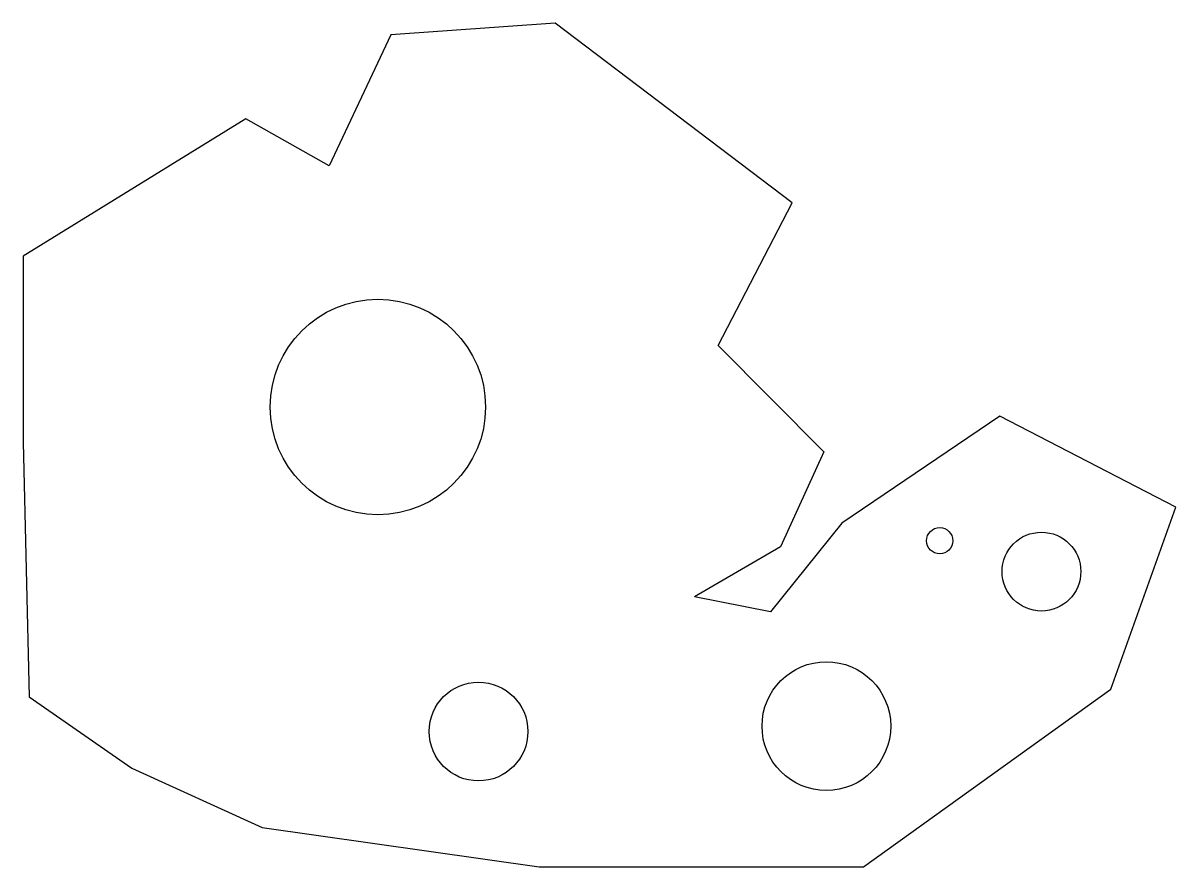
# Model space of a CAD drawing. Header units: millimetres. Extents: x 126 to 340, y 87 to 243.
import ezdxf

# ---------------------------------------------------------------- set-up
doc = ezdxf.new("R2010")
doc.units = ezdxf.units.MM

msp = doc.modelspace()

# ---------------------------------------------------------------- linework, layer by layer
for points in [[(255.39, 183.48), (269.14, 209.92), (225.11, 243.28), (194.65, 241.08), (183.22, 216.77)], [(183.22, 216.77), (167.77, 225.53), (126.41, 200.02), (126.41, 165.55), (127.51, 118.25), (146.59, 105.05), (170.8, 94.05), (222.17, 86.72), (266.21, 86.72), (282.35, 86.72), (328.22, 119.72), (340.33, 153.45), (307.67, 170.32), (278.32, 150.52), (265.11, 134.02), (250.99, 136.84)], [(255.39, 183.48), (275.01, 163.72), (266.94, 146.12), (250.99, 136.84)]]:
    msp.add_lwpolyline(points)
for centre, radius in [((192.24, 172.05), 19.98), ((296.49, 147.24), 2.44), ((315.37, 141.51), 7.31), ((275.46, 112.85), 11.94), ((210.92, 111.84), 9.16)]:
    msp.add_circle(centre, radius)

doc.saveas('drawing.dxf')
